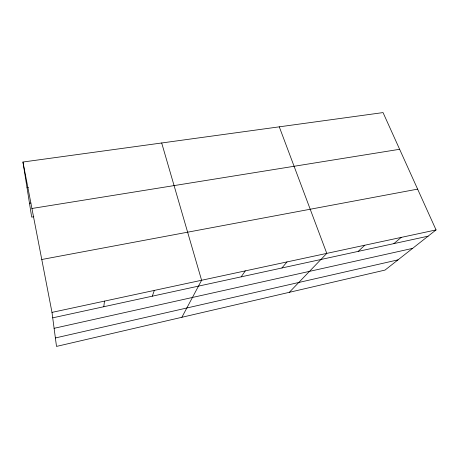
<?xml version="1.0" encoding="UTF-8"?>
<svg xmlns="http://www.w3.org/2000/svg" width="459" height="459" viewBox="0 0 459 459"><rect width="100%" height="100%" fill="white"/><g stroke="black" fill="none" stroke-linecap="round" stroke-linejoin="round"><path stroke-width="0.69" d="M103.791 306.732L104.491 301.115M152.319 296.175L154.293 290.421M181.873 317.284L201.599 280.265L161.688 142.978M241.17 276.846L245.307 270.879M281.935 267.976L286.99 261.928M289.308 292.326L326.785 253.385L279.279 126.833M358.175 251.389L364.819 245.215M393.879 243.626L401.206 237.401M436.05 229.919L385.032 270.081L56.503 346.413L51.993 312.39L22.95 162.027L383.047 112.587L436.05 229.919L51.993 312.39M55.384 337.962L398.022 259.857M54.105 328.305L412.612 248.376M52.716 317.84L428.098 236.178M41.78 259.501L417.621 189.131M33.794 216.751L31.682 217.096L22.95 162.027M31.923 208.484L399.628 149.29M29.491 203.257L30.891 203.039M27.001 187.57L28.406 187.358"/></g></svg>
